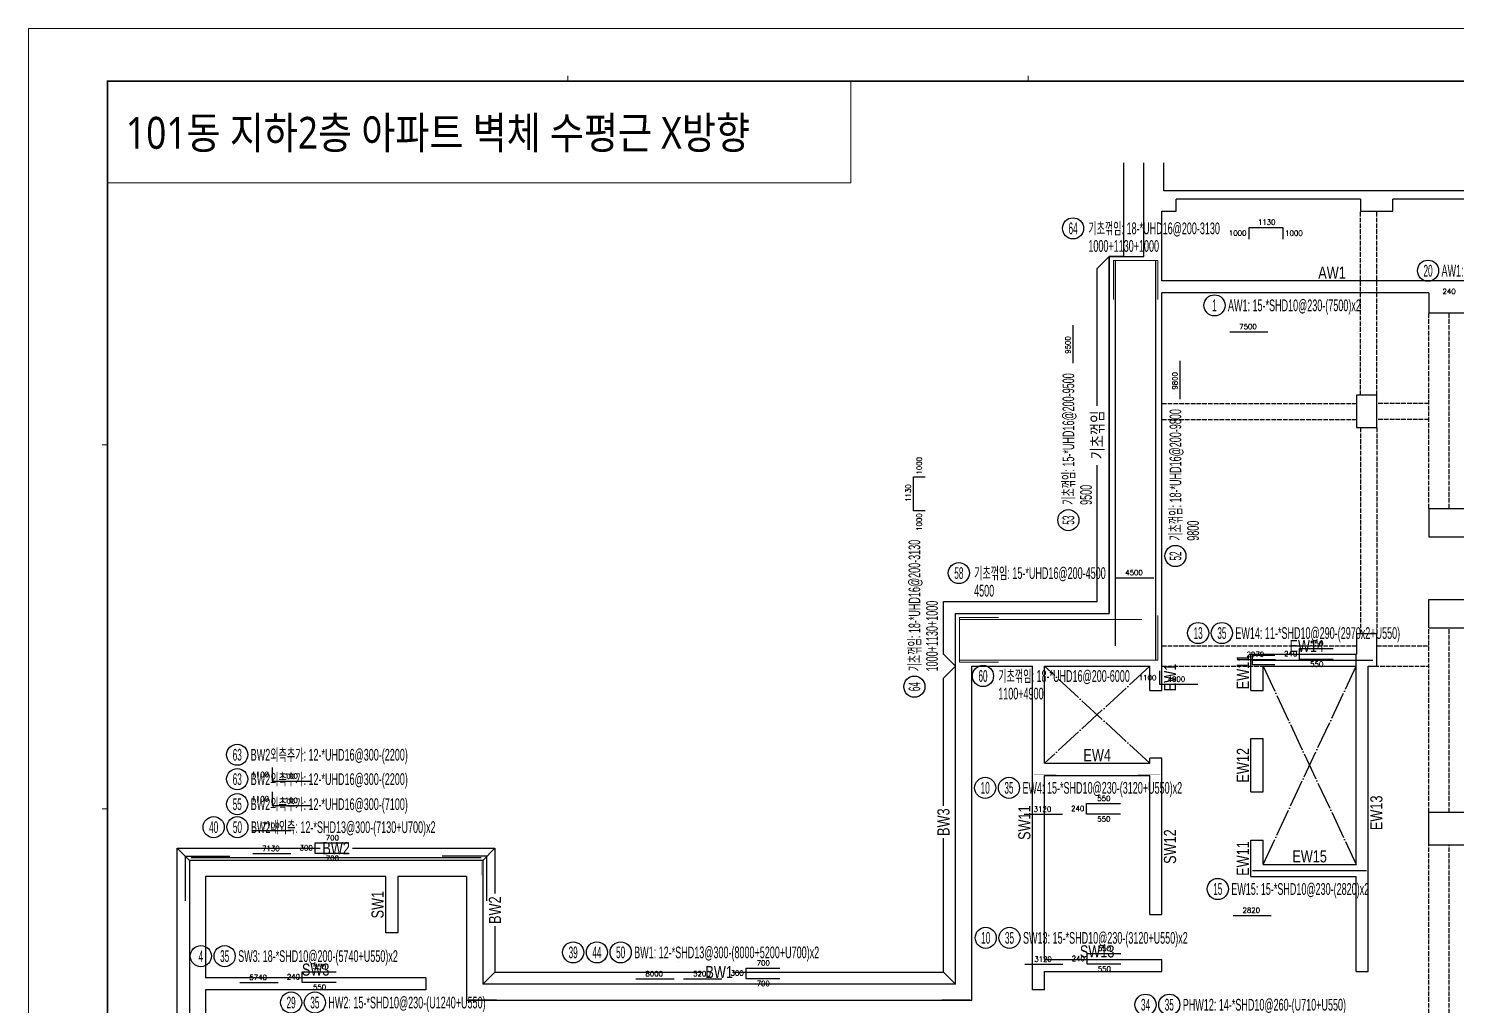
# Model space of a CAD drawing. Header units: millimetres. Extents: x 317501 to 2277231, y -321722 to 1186893.
# Drawn here: x 418421 to 453711, y -281007 to -256863 of the extents above; entities that cross this region are included whole.
import ezdxf
from ezdxf.enums import TextEntityAlignment as Align

# ---------------------------------------------------------------- set-up
doc = ezdxf.new("R2010")
doc.units = ezdxf.units.MM
doc.header["$LTSCALE"] = 57
for name, pattern in [('HID', [2.5, 2, -0.5]), ('XS-기초$0$DDOT', [14, 12, -1, 0, -1]), ('XS-지하주차장$0$HID', [2.3, 1.5, -0.8])]:
    doc.linetypes.add(name, pattern=pattern)
for name, color, linetype in [('DIM', 7, 'Continuous'), ('LEADER', 7, 'Continuous'), ('RP_TAG', 7, 'Continuous'), ('TEXT-배근', 3, 'Continuous'), ('XREBAR', 1, 'Continuous'), ('XS-기초$0$OPEN', 9, 'XS-기초$0$DDOT'), ('XS-기초$0$기초연단', 3, 'Continuous'), ('XS-지하주차장$0$AWG', 5, 'XS-지하주차장$0$HID'), ('XTAG', 7, 'Continuous')]:
    doc.layers.add(name, color=color, linetype=linetype)
doc.layers.add('XTITLE', color=22, linetype='Continuous', lineweight=0)
doc.layers.add('벽부호', color=3, linetype='Continuous', lineweight=0)
doc.styles.add('RPWK1', font='arial.ttf', dxfattribs={"bigfont": 'whgtxt.shx'})
doc.styles.add('RPWK2', font='romans.shx', dxfattribs={"bigfont": 'whgtxt.shx'})
doc.styles.add('돋움', font='malgun.ttf')
doc.styles.add('돋음', font='Dotum.ttf')

# ---------------------------------------------------------------- blocks, each defined once
blk = doc.blocks.new('dhs_sheet2e')
at = {"color": 7}
for p, q in [((20500.6, 57331.7), (20500.6, 57531.5)), ((38004.8, 57331.7), (38004.8, 57531.5)), ((2996.4, 43498.2), (2796.7, 43498.2)), ((2996.4, 29664.7), (2796.7, 29664.7))]:
    blk.add_line(p, q, dxfattribs=at)
blk.add_lwpolyline([(84000, 0), (84000, 59329.4), (0, 59329.4), (0, 0)], close=True, dxfattribs=at)
at = {"color": 30, "const_width": 64.9}
blk.add_lwpolyline([(81003.6, 57331.7), (2996.4, 57331.7), (2996.4, 1997.6), (81003.6, 1997.6)], close=True, dxfattribs=at)
blk = doc.blocks.new('ASGARAE')
at = {"color": 255, "xscale": 0.75, "yscale": 0.75, "zscale": 0.75}
blk.add_blockref('dhs_sheet2e', (0, -44497), dxfattribs=at)
blk = doc.blocks.new('XDFHSDHSTHS')
at = {"layer": 'DIM', "color": 5}
for p, q in [((-5260, 9575), (-5260, 11892)), ((-4760, 11195), (-4760, 11892)), ((4215, 11195), (-4760, 11195)), ((100, 10995), (-4460, 10995)), ((-4460, 10695), (-4460, 10995)), ((100, 10995), (100, 10695)), ((4215, 10995), (900, 10995)), ((900, 10695), (900, 10995)), ((-4810, 8975), (-4810, 10695)), ((-4810, 10695), (-4460, 10695)), ((100, 10695), (900, 10695)), ((-6110, 9575), (-5260, 9575)), ((-6110, 750), (-6110, 9575)), ((4215, 8975), (-4810, 8975)), ((1790, 8675), (-4810, 8675)), ((-4810, -150), (-4810, 8675)), ((1790, 8675), (1790, 8175)), ((3650, 8175), (1790, 8175)), ((500, 6145), (0, 6145)), ((0, 6145), (0, 5345)), ((500, 5345), (500, 6145)), ((0, 5345), (500, 5345)), ((1790, 3350), (1790, 2650)), ((1790, 3350), (3650, 3350)), ((1790, 2650), (2950, 2650)), ((1790, 400), (1790, 1100)), ((1790, 1100), (2950, 1100)), ((-9910, 750), (-6110, 750)), ((-9910, -8410), (-9910, 750)), ((1790, 400), (3650, 400)), ((500, 250), (0, 250)), ((0, 250), (0, -250)), ((500, -550), (500, 250)), ((-4810, -1155), (-4810, -150)), ((-2610, -250), (0, -250)), ((-2610, -1150), (-2610, -250)), ((-9510, -550), (-8010, -550)), ((-9510, -8810), (-9510, -550)), ((-8010, -8550), (-8010, -550)), ((-7710, -2950), (-7710, -550)), ((-7710, -550), (-5110, -550)), ((-5110, -1155), (-5110, -550)), ((-2310, -550), (-10, -550)), ((-2310, -1150), (-2310, -550)), ((-10, -5450), (-10, -550)), ((290, -8100), (290, -550)), ((290, -550), (500, -550)), ((-5110, -1155), (-4810, -1155)), ((-2610, -1150), (-2310, -1150)), ((-2610, -3660), (-2610, -2340)), ((-2610, -2340), (-2310, -2340)), ((-2310, -3660), (-2310, -2340)), ((-7710, -2950), (-5110, -2950)), ((-5110, -2950), (-5110, -2825)), ((-4810, -2825), (-5110, -2825)), ((-4810, -6690), (-4810, -2825)), ((-4810, -3250), (-4810, -2825)), ((-7710, -7800), (-7710, -3250)), ((-7710, -3250), (-5110, -3250)), ((-5110, -6690), (-5110, -3250)), ((-2610, -3660), (-2310, -3660)), ((3650, -4165), (1790, -4165)), ((1790, -4965), (1790, -4165)), ((-2610, -5750), (-2610, -4850)), ((-2610, -4850), (-2310, -4850)), ((-2310, -5450), (-2310, -4850)), ((1790, -4965), (7485, -4965)), ((-21595, -5350), (-28845, -5350)), ((-28845, -5350), (-28845, -18825)), ((-21595, -5350), (-21595, -8410)), ((-2310, -5450), (-10, -5450)), ((-23995, -5750), (-28445, -5750)), ((-28445, -5750), (-28445, -8250)), ((-23995, -7140), (-23995, -5750)), ((-21995, -5750), (-23695, -5750)), ((-23695, -5750), (-23695, -7140)), ((-21995, -5750), (-21995, -8810)), ((-2610, -5750), (-10, -5750)), ((-10, -8100), (-10, -5750)), ((-5110, -6690), (-4810, -6690)), ((-23695, -7140), (-23995, -7140)), ((-7710, -7800), (-4810, -7800)), ((-7710, -8550), (-7710, -8100)), ((-7710, -8100), (-4810, -8100)), ((-4810, -8100), (-4810, -7800)), ((-10, -8100), (290, -8100)), ((-23005, -8250), (-28445, -8250)), ((-23005, -8250), (-23005, -8550)), ((-9910, -8410), (-21595, -8410)), ((-23005, -8550), (-28445, -8550)), ((-28445, -8550), (-28445, -9900)), ((-9510, -8810), (-21995, -8810)), ((-7710, -8550), (-8010, -8550))]:
    blk.add_line(p, q, dxfattribs=at)
at = {"layer": 'XS-기초$0$OPEN'}
for p, q in [((-5110, -550), (-7710, -2950)), ((-5110, -2950), (-7710, -550)), ((-2310, -5450), (-10, -550)), ((-2310, -550), (-10, -5450))]:
    blk.add_line(p, q, dxfattribs=at)
at = {"layer": 'XS-기초$0$기초연단'}
for p, q in [((-5760, 11892), (-5760, 9575)), ((-5760, 9575), (-6110, 9575)), ((-6110, 9575), (-6110, 750))]:
    blk.add_line(p, q, dxfattribs=at)
blk = doc.blocks.new('zsdhdthbs')
at = {"layer": 'XS-지하주차장$0$AWG', "color": 8, "linetype": 'HID'}
for p, q in [((4380, 23323), (4380, 22850)), ((4930, 23323), (4930, 22850)), ((4130, 22800), (-1270, 22800)), ((4930, 22800), (7012, 22800)), ((-6185, 17800), (-6185, 22350)), ((-5785, 17800), (-5785, 22350)), ((4130, 22400), (-1270, 22400)), ((4380, 22350), (4380, 20630)), ((4930, 22400), (7012, 22400)), ((4930, 22350), (4930, 20630)), ((-1270, 20630), (0, 20630)), ((-2635, 20130), (0, 20130)), ((1200, 20230), (2445, 20230)), ((4380, 20330), (4380, 17500)), ((4930, 20330), (4930, 17525)), ((-4495, 15005), (-4495, 19830)), ((-3995, 15005), (-3995, 19830)), ((0, 19830), (0, 13930)), ((500, 19830), (500, 13930)), ((3145, 19830), (3145, 13930)), ((3645, 19830), (3645, 13930)), ((-11095, 17600), (-6285, 17600)), ((-4495, 17600), (-5785, 17600)), ((7012, 17570), (4930, 17525)), ((-11095, 17200), (-6285, 17200)), ((-6185, 17000), (-6185, 11905)), ((-4495, 17200), (-5785, 17200)), ((-5785, 17000), (-5785, 11905)), ((4380, 17000), (4380, 9650)), ((7012, 17020), (4930, 16975)), ((4930, 16975), (4930, 9675)), ((-2635, 13780), (0, 13780)), ((1200, 13780), (2445, 13780)), ((-2635, 13280), (0, 13280)), ((0, 13130), (0, 7490)), ((500, 13130), (500, 7490)), ((1200, 13280), (2445, 13280)), ((3145, 13130), (3145, 7490)), ((3645, 13130), (3645, 7490)), ((-4495, 7490), (-4495, 12055)), ((-3995, 7490), (-3995, 12055)), ((-11095, 11605), (-6285, 11605)), ((-5785, 11605), (-4495, 11605)), ((-11095, 11105), (-8595, 11105)), ((-5845, 11105), (-4495, 11105)), ((7012, 9675), (4930, 9675)), ((4380, 9150), (4380, 1650)), ((7012, 9125), (4930, 9125)), ((4930, 9125), (4930, 1650)), ((-2635, 7090), (0, 7090)), ((1200, 7190), (2445, 7190)), ((-4495, 1525), (-4495, 6690)), ((-3995, 1525), (-3995, 6690)), ((0, 150), (0, 6690)), ((500, 150), (500, 6690)), ((1200, 6690), (2445, 6690)), ((3145, 150), (3145, 6690)), ((3645, 150), (3645, 6690)), ((4930, 1600), (7012, 1600)), ((4930, 1200), (7012, 1200)), ((-2635, 0), (0, 0)), ((1200, 0), (2445, 0)), ((-2635, -500), (0, -500)), ((0, -650), (0, -6250)), ((500, -650), (500, -6250)), ((1200, -500), (2445, -500)), ((3145, -650), (3145, -6250)), ((3645, -650), (3645, -6250)), ((-4495, -6250), (-4495, -1425)), ((-3995, -6250), (-3995, -1425)), ((7012, -6350), (4930, -6350)), ((-2635, -6650), (0, -6650)), ((1200, -6650), (2445, -6650)), ((-3220, -8091), (-3220, -7050)), ((-2820, -8091), (-2820, -7050)), ((7012, -6850), (4930, -6850))]:
    blk.add_line(p, q, dxfattribs=at)
blk = doc.blocks.new('*U1385', base_point=(441749.9037, -272864.8714))
at = {"layer": 'RP_TAG', "color": 0, "linetype": 'Continuous', "ltscale": 100}
blk.add_circle((442009.9037, -272864.8714), 261, dxfattribs=at)
at = {"layer": 'RP_TAG', "color": 0, "linetype": 'Continuous', "ltscale": 100, "style": 'RPWK1', "width": 0.5}
blk.add_text('60', height=290, dxfattribs=at).set_placement((442009.9037, -272864.8714), align=Align.MIDDLE_CENTER)
at = {"layer": 'RP_TAG', "color": 0, "linetype": 'Continuous', "ltscale": 100, "style": 'RPWK1', "width": 0.55}
for s, p in [('기초꺾임: 18-*UHD16@200-6000', (442386.9037, -272864.8714)), ('1100+4900', (442386.9037, -273299.8714))]:
    blk.add_text(s, height=290, dxfattribs=at).set_placement(p, align=Align.MIDDLE_LEFT)
blk = doc.blocks.new('*U1386', base_point=(440315.1187, -273388.6131))
at = {"layer": 'RP_TAG', "color": 0, "linetype": 'Continuous', "ltscale": 100}
blk.add_circle((440315.11776, -273128.6131), 261, dxfattribs=at)
at = {"layer": 'RP_TAG', "color": 0, "linetype": 'Continuous', "ltscale": 100, "style": 'RPWK1', "oblique": 359.9999999948, "width": 0.55}
blk.add_text('기초꺾임: 18-*UHD16@200-3130', height=290, rotation=90.000210454, dxfattribs=at).set_placement((440315.116352, -272751.6131), align=Align.MIDDLE_LEFT)
at = {"layer": 'RP_TAG', "color": 0, "linetype": 'Continuous', "ltscale": 100, "style": 'RPWK1', "width": 0.55}
blk.add_text('1000+1130+1000', height=290, rotation=90.0002104601, dxfattribs=at).set_placement((440750.116352, -272751.61146), align=Align.MIDDLE_LEFT)
at = {"layer": 'RP_TAG', "color": 0, "linetype": 'Continuous', "ltscale": 100, "style": 'RPWK1', "oblique": 0.0000000017, "width": 0.5}
blk.add_text('64', height=290, rotation=90.0002104619, dxfattribs=at).set_placement((440315.11776, -273128.6131), align=Align.MIDDLE_CENTER)
blk = doc.blocks.new('*U1387', base_point=(443976.4897, -261801.2534))
at = {"layer": 'RP_TAG', "color": 0, "linetype": 'Continuous', "ltscale": 100}
blk.add_circle((444236.4897, -261801.2534), 261, dxfattribs=at)
at = {"layer": 'RP_TAG', "color": 0, "linetype": 'Continuous', "ltscale": 100, "style": 'RPWK1', "width": 0.5}
blk.add_text('64', height=290, dxfattribs=at).set_placement((444236.4897, -261801.2534), align=Align.MIDDLE_CENTER)
at = {"layer": 'RP_TAG', "color": 0, "linetype": 'Continuous', "ltscale": 100, "style": 'RPWK1', "width": 0.55}
for s, p in [('기초꺾임: 18-*UHD16@200-3130', (444613.4897, -261801.2534)), ('1000+1130+1000', (444613.4897, -262236.2534))]:
    blk.add_text(s, height=290, dxfattribs=at).set_placement(p, align=Align.MIDDLE_LEFT)
blk = doc.blocks.new('*U1388', base_point=(446766.2192, -270158.9454))
at = {"layer": 'RP_TAG', "color": 0, "linetype": 'Continuous', "ltscale": 100}
blk.add_circle((446766.21826, -269898.9454), 261, dxfattribs=at)
at = {"layer": 'RP_TAG', "color": 0, "linetype": 'Continuous', "ltscale": 100, "style": 'RPWK1', "width": 0.55}
for s, p in [('기초꺾임: 18-*UHD16@200-9800', (446766.216852, -269521.9454)), ('9800', (447201.216852, -269521.94376))]:
    blk.add_text(s, height=290, rotation=90.0002104601, dxfattribs=at).set_placement(p, align=Align.MIDDLE_LEFT)
at = {"layer": 'RP_TAG', "color": 0, "linetype": 'Continuous', "ltscale": 100, "style": 'RPWK1', "oblique": 0.0000000017, "width": 0.5}
blk.add_text('52', height=290, rotation=90.0002104619, dxfattribs=at).set_placement((446766.21826, -269898.9454), align=Align.MIDDLE_CENTER)
blk = doc.blocks.new('*U1389', base_point=(441153.4067, -270321.6162))
at = {"layer": 'RP_TAG', "color": 0, "linetype": 'Continuous', "ltscale": 100}
blk.add_circle((441413.4067, -270321.6162), 261, dxfattribs=at)
at = {"layer": 'RP_TAG', "color": 0, "linetype": 'Continuous', "ltscale": 100, "style": 'RPWK1', "width": 0.5}
blk.add_text('58', height=290, dxfattribs=at).set_placement((441413.4067, -270321.6162), align=Align.MIDDLE_CENTER)
at = {"layer": 'RP_TAG', "color": 0, "linetype": 'Continuous', "ltscale": 100, "style": 'RPWK1', "width": 0.55}
for s, p in [('기초꺾임: 15-*UHD16@200-4500', (441790.4067, -270321.6162)), ('4500', (441790.4067, -270756.6162))]:
    blk.add_text(s, height=290, dxfattribs=at).set_placement(p, align=Align.MIDDLE_LEFT)
blk = doc.blocks.new('*U1390', base_point=(444120.4514, -269273.0273))
at = {"layer": 'RP_TAG', "color": 0, "linetype": 'Continuous', "ltscale": 100}
blk.add_circle((444120.45046, -269013.0273), 261, dxfattribs=at)
at = {"layer": 'RP_TAG', "color": 0, "linetype": 'Continuous', "ltscale": 100, "style": 'RPWK1', "width": 0.55}
for s, p in [('기초꺾임: 15-*UHD16@200-9500', (444120.449052, -268636.0273)), ('9500', (444555.449052, -268636.02566))]:
    blk.add_text(s, height=290, rotation=90.0002104601, dxfattribs=at).set_placement(p, align=Align.MIDDLE_LEFT)
at = {"layer": 'RP_TAG', "color": 0, "linetype": 'Continuous', "ltscale": 100, "style": 'RPWK1', "oblique": 0.0000000017, "width": 0.5}
blk.add_text('53', height=290, rotation=90.0002104619, dxfattribs=at).set_placement((444120.45046, -269013.0273), align=Align.MIDDLE_CENTER)
blk = doc.blocks.new('*U1396', base_point=(423844.2212, -276601.3661))
at = {"layer": 'RP_TAG', "color": 0, "linetype": 'Continuous', "ltscale": 100}
for centre in [(422995.9712, -276601.3661), (423583.2212, -276601.3661)]:
    blk.add_circle(centre, 261, dxfattribs=at)
at = {"layer": 'RP_TAG', "color": 0, "linetype": 'Continuous', "ltscale": 100, "style": 'RPWK1', "width": 0.5}
for s, p in [('40', (422995.9712, -276601.3661)), ('50', (423583.2212, -276601.3661))]:
    blk.add_text(s, height=290, dxfattribs=at).set_placement(p, align=Align.MIDDLE_CENTER)
at = {"layer": 'RP_TAG', "color": 0, "linetype": 'Continuous', "ltscale": 100, "style": 'RPWK1', "width": 0.55}
blk.add_text('BW2내외측: 12-*SHD13@300-(7130+U700)x2', height=290, dxfattribs=at).set_placement((423916.7212, -276601.3661), align=Align.MIDDLE_LEFT)
blk = doc.blocks.new('*U1397', base_point=(433315.8143, -279696.373))
at = {"layer": 'RP_TAG', "color": 0, "linetype": 'Continuous', "ltscale": 100}
for centre in [(431880.3143, -279696.373), (432467.5643, -279696.373), (433054.8143, -279696.373)]:
    blk.add_circle(centre, 261, dxfattribs=at)
at = {"layer": 'RP_TAG', "color": 0, "linetype": 'Continuous', "ltscale": 100, "style": 'RPWK1', "width": 0.5}
for s, p in [('39', (431880.3143, -279696.373)), ('44', (432467.5643, -279696.373)), ('50', (433054.8143, -279696.373))]:
    blk.add_text(s, height=290, dxfattribs=at).set_placement(p, align=Align.MIDDLE_CENTER)
at = {"layer": 'RP_TAG', "color": 0, "linetype": 'Continuous', "ltscale": 100, "style": 'RPWK1', "width": 0.55}
blk.add_text('BW1: 12-*SHD13@300-(8000+5200+U700)x2', height=290, dxfattribs=at).set_placement((433388.3143, -279696.373), align=Align.MIDDLE_LEFT)
blk = doc.blocks.new('*U1402', base_point=(423839.2197, -275413.8294))
at = {"layer": 'RP_TAG', "color": 0, "linetype": 'Continuous', "ltscale": 100}
blk.add_circle((423578.2197, -275413.8294), 261, dxfattribs=at)
at = {"layer": 'RP_TAG', "color": 0, "linetype": 'Continuous', "ltscale": 100, "style": 'RPWK1', "width": 0.5}
blk.add_text('63', height=290, dxfattribs=at).set_placement((423578.2197, -275413.8294), align=Align.MIDDLE_CENTER)
at = {"layer": 'RP_TAG', "color": 0, "linetype": 'Continuous', "ltscale": 100, "style": 'RPWK1', "width": 0.55}
blk.add_text('BW2외측추가: 12-*UHD16@300-(2200)', height=290, dxfattribs=at).set_placement((423911.7197, -275413.8294), align=Align.MIDDLE_LEFT)
blk = doc.blocks.new('*U1403', base_point=(423839.2197, -274811.7604))
at = {"layer": 'RP_TAG', "color": 0, "linetype": 'Continuous', "ltscale": 100}
blk.add_circle((423578.2197, -274811.7604), 261, dxfattribs=at)
at = {"layer": 'RP_TAG', "color": 0, "linetype": 'Continuous', "ltscale": 100, "style": 'RPWK1', "width": 0.5}
blk.add_text('63', height=290, dxfattribs=at).set_placement((423578.2197, -274811.7604), align=Align.MIDDLE_CENTER)
at = {"layer": 'RP_TAG', "color": 0, "linetype": 'Continuous', "ltscale": 100, "style": 'RPWK1', "width": 0.55}
blk.add_text('BW2외측추가: 12-*UHD16@300-(2200)', height=290, dxfattribs=at).set_placement((423911.7197, -274811.7604), align=Align.MIDDLE_LEFT)
blk = doc.blocks.new('*U1405', base_point=(423839.2198, -276032.6229))
at = {"layer": 'RP_TAG', "color": 0, "linetype": 'Continuous', "ltscale": 100}
blk.add_circle((423578.2198, -276032.6229), 261, dxfattribs=at)
at = {"layer": 'RP_TAG', "color": 0, "linetype": 'Continuous', "ltscale": 100, "style": 'RPWK1', "width": 0.5}
blk.add_text('55', height=290, dxfattribs=at).set_placement((423578.2198, -276032.6229), align=Align.MIDDLE_CENTER)
at = {"layer": 'RP_TAG', "color": 0, "linetype": 'Continuous', "ltscale": 100, "style": 'RPWK1', "width": 0.55}
blk.add_text('BW2외측추가: 12-*UHD16@300-(7100)', height=290, dxfattribs=at).set_placement((423911.7198, -276032.6229), align=Align.MIDDLE_LEFT)
blk = doc.blocks.new('*U1425', base_point=(425758.2634, -280935.5407))
at = {"layer": 'RP_TAG', "color": 0, "linetype": 'Continuous', "ltscale": 100}
for centre in [(424910.0134, -280935.5407), (425497.2634, -280935.5407)]:
    blk.add_circle(centre, 261, dxfattribs=at)
at = {"layer": 'RP_TAG', "color": 0, "linetype": 'Continuous', "ltscale": 100, "style": 'RPWK1', "width": 0.5}
for s, p in [('29', (424910.0134, -280935.5407)), ('35', (425497.2634, -280935.5407))]:
    blk.add_text(s, height=290, dxfattribs=at).set_placement(p, align=Align.MIDDLE_CENTER)
at = {"layer": 'RP_TAG', "color": 0, "linetype": 'Continuous', "ltscale": 100, "style": 'RPWK1', "width": 0.55}
blk.add_text('HW2: 15-*SHD10@230-(U1240+U550)', height=290, dxfattribs=at).set_placement((425830.7634, -280935.5407), align=Align.MIDDLE_LEFT)
blk = doc.blocks.new('*U1428', base_point=(423528.1554, -279788.4415))
at = {"layer": 'RP_TAG', "color": 0, "linetype": 'Continuous', "ltscale": 100}
for centre in [(422679.9054, -279788.4415), (423267.1554, -279788.4415)]:
    blk.add_circle(centre, 261, dxfattribs=at)
at = {"layer": 'RP_TAG', "color": 0, "linetype": 'Continuous', "ltscale": 100, "style": 'RPWK1', "width": 0.5}
for s, p in [('4', (422679.9054, -279788.4415)), ('35', (423267.1554, -279788.4415))]:
    blk.add_text(s, height=290, dxfattribs=at).set_placement(p, align=Align.MIDDLE_CENTER)
at = {"layer": 'RP_TAG', "color": 0, "linetype": 'Continuous', "ltscale": 100, "style": 'RPWK1', "width": 0.55}
blk.add_text('SW3: 18-*SHD10@200-(5740+U550)x2', height=290, dxfattribs=at).set_placement((423600.6554, -279788.4415), align=Align.MIDDLE_LEFT)
blk = doc.blocks.new('*U1435', base_point=(446875.0829, -280989.3117))
at = {"layer": 'RP_TAG', "color": 0, "linetype": 'Continuous', "ltscale": 100}
for centre in [(446026.8329, -280989.3117), (446614.0829, -280989.3117)]:
    blk.add_circle(centre, 261, dxfattribs=at)
at = {"layer": 'RP_TAG', "color": 0, "linetype": 'Continuous', "ltscale": 100, "style": 'RPWK1', "width": 0.5}
for s, p in [('34', (446026.8329, -280989.3117)), ('35', (446614.0829, -280989.3117))]:
    blk.add_text(s, height=290, dxfattribs=at).set_placement(p, align=Align.MIDDLE_CENTER)
at = {"layer": 'RP_TAG', "color": 0, "linetype": 'Continuous', "ltscale": 100, "style": 'RPWK1', "width": 0.55}
blk.add_text('PHW12: 14-*SHD10@260-(U710+U550)', height=290, dxfattribs=at).set_placement((446947.5829, -280989.3117), align=Align.MIDDLE_LEFT)
blk = doc.blocks.new('*U1436', base_point=(442926.5446, -279337.0389))
at = {"layer": 'RP_TAG', "color": 0, "linetype": 'Continuous', "ltscale": 100}
for centre in [(442078.2946, -279337.0389), (442665.5446, -279337.0389)]:
    blk.add_circle(centre, 261, dxfattribs=at)
at = {"layer": 'RP_TAG', "color": 0, "linetype": 'Continuous', "ltscale": 100, "style": 'RPWK1', "width": 0.5}
for s, p in [('10', (442078.2946, -279337.0389)), ('35', (442665.5446, -279337.0389))]:
    blk.add_text(s, height=290, dxfattribs=at).set_placement(p, align=Align.MIDDLE_CENTER)
at = {"layer": 'RP_TAG', "color": 0, "linetype": 'Continuous', "ltscale": 100, "style": 'RPWK1', "width": 0.55}
blk.add_text('SW13: 15-*SHD10@230-(3120+U550)x2', height=290, dxfattribs=at).set_placement((442999.0446, -279337.0389), align=Align.MIDDLE_LEFT)
blk = doc.blocks.new('*U1437', base_point=(442912.2615, -275629.2084))
at = {"layer": 'RP_TAG', "color": 0, "linetype": 'Continuous', "ltscale": 100}
for centre in [(442064.0115, -275629.2084), (442651.2615, -275629.2084)]:
    blk.add_circle(centre, 261, dxfattribs=at)
at = {"layer": 'RP_TAG', "color": 0, "linetype": 'Continuous', "ltscale": 100, "style": 'RPWK1', "width": 0.5}
for s, p in [('10', (442064.0115, -275629.2084)), ('35', (442651.2615, -275629.2084))]:
    blk.add_text(s, height=290, dxfattribs=at).set_placement(p, align=Align.MIDDLE_CENTER)
at = {"layer": 'RP_TAG', "color": 0, "linetype": 'Continuous', "ltscale": 100, "style": 'RPWK1', "width": 0.55}
blk.add_text('EW4: 15-*SHD10@230-(3120+U550)x2', height=290, dxfattribs=at).set_placement((442984.7615, -275629.2084), align=Align.MIDDLE_LEFT)
blk = doc.blocks.new('*U1442', base_point=(448175.0504, -271803.4821))
at = {"layer": 'RP_TAG', "color": 0, "linetype": 'Continuous', "ltscale": 100}
for centre in [(447326.8004, -271803.4821), (447914.0504, -271803.4821)]:
    blk.add_circle(centre, 261, dxfattribs=at)
at = {"layer": 'RP_TAG', "color": 0, "linetype": 'Continuous', "ltscale": 100, "style": 'RPWK1', "width": 0.5}
for s, p in [('13', (447326.8004, -271803.4821)), ('35', (447914.0504, -271803.4821))]:
    blk.add_text(s, height=290, dxfattribs=at).set_placement(p, align=Align.MIDDLE_CENTER)
at = {"layer": 'RP_TAG', "color": 0, "linetype": 'Continuous', "ltscale": 100, "style": 'RPWK1', "width": 0.55}
blk.add_text('EW14: 11-*SHD10@290-(2970x2+U550)', height=290, dxfattribs=at).set_placement((448247.5504, -271803.4821), align=Align.MIDDLE_LEFT)
blk = doc.blocks.new('*U1466', base_point=(447992.1928, -263704.2084))
at = {"layer": 'RP_TAG', "color": 0, "linetype": 'Continuous', "ltscale": 100}
blk.add_circle((447731.1928, -263704.2084), 261, dxfattribs=at)
at = {"layer": 'RP_TAG', "color": 0, "linetype": 'Continuous', "ltscale": 100, "style": 'RPWK1', "width": 0.5}
blk.add_text('1', height=290, dxfattribs=at).set_placement((447731.1928, -263704.2084), align=Align.MIDDLE_CENTER)
at = {"layer": 'RP_TAG', "color": 0, "linetype": 'Continuous', "ltscale": 100, "style": 'RPWK1', "width": 0.55}
blk.add_text('AW1: 15-*SHD10@230-(7500)x2', height=290, dxfattribs=at).set_placement((448064.6928, -263704.2084), align=Align.MIDDLE_LEFT)
blk = doc.blocks.new('*U1471', base_point=(448074.0122, -278129.2084))
at = {"layer": 'RP_TAG', "color": 0, "linetype": 'Continuous', "ltscale": 100}
blk.add_circle((447813.0122, -278129.2084), 261, dxfattribs=at)
at = {"layer": 'RP_TAG', "color": 0, "linetype": 'Continuous', "ltscale": 100, "style": 'RPWK1', "width": 0.5}
blk.add_text('15', height=290, dxfattribs=at).set_placement((447813.0122, -278129.2084), align=Align.MIDDLE_CENTER)
at = {"layer": 'RP_TAG', "color": 0, "linetype": 'Continuous', "ltscale": 100, "style": 'RPWK1', "width": 0.55}
blk.add_text('EW15: 15-*SHD10@230-(2820)x2', height=290, dxfattribs=at).set_placement((448146.5122, -278129.2084), align=Align.MIDDLE_LEFT)
blk = doc.blocks.new('*U1476', base_point=(453271.2229, -262847.7869))
at = {"layer": 'RP_TAG', "color": 0, "linetype": 'Continuous', "ltscale": 100}
blk.add_circle((453010.2229, -262847.7869), 261, dxfattribs=at)
at = {"layer": 'RP_TAG', "color": 0, "linetype": 'Continuous', "ltscale": 100, "style": 'RPWK1', "width": 0.5}
blk.add_text('20', height=290, dxfattribs=at).set_placement((453010.2229, -262847.7869), align=Align.MIDDLE_CENTER)
at = {"layer": 'RP_TAG', "color": 0, "linetype": 'Continuous', "ltscale": 100, "style": 'RPWK1', "width": 0.55}
blk.add_text('AW1: 13-*SHD10@230-(U1770)', height=290, dxfattribs=at).set_placement((453343.7229, -262847.7869), align=Align.MIDDLE_LEFT)

msp = doc.modelspace()

# ---------------------------------------------------------------- linework, layer by layer
at = {"layer": 'LEADER'}
for p, q in [((444832.4, -271021.7), (444832.4, -267654)), ((441032.4, -272321.7), (441032.4, -271021.7)), ((441032.4, -271021.7), (444832.4, -271021.7)), ((441332.4, -272621.7), (441032.4, -272321.7)), ((422097.4, -277121.7), (422397.4, -277421.7)), ((429947.4, -277121.7), (429647.4, -277421.7)), ((429947.4, -280181.7), (429647.4, -280481.7)), ((441032.4, -280181.7), (441332.4, -280481.7))]:
    msp.add_line(p, q, dxfattribs=at)
for points in [[(444832.4, -266185.2), (444832.4, -262796.7), (445132.4, -262496.7)], [(441032.4, -276074.3), (441032.4, -272921.7), (441332.4, -272621.7)], [(435846.6, -280181.7), (441032.4, -280181.7), (441032.4, -276871.3)], [(422097.4, -283679.8), (422097.4, -277121.7), (425628.9, -277121.7)], [(426426.8, -277121.7), (429947.4, -277121.7), (429947.4, -278237.8)], [(429947.4, -279044.2), (429947.4, -280181.7), (435096, -280181.7)]]:
    msp.add_lwpolyline(points, dxfattribs=at)
at = {"layer": 'RP_TAG', "color": 250, "linetype": 'Continuous', "ltscale": 100}
for p, q in [((448676.2, -261801.3), (448676.2, -261801.3)), ((453271.2, -263065.3), (453271.2, -263065.3)), ((447992.2, -263921.7), (447992.2, -263921.7)), ((444120.4, -264999.6), (444120.4, -264999.6)), ((446766.2, -265885.5), (446766.2, -265885.5)), ((440315.1, -268688.9), (440315.1, -268688.9)), ((445426.8, -270321.6), (445426.9, -270321.6)), ((448175.1, -272021), (448175.1, -272021)), ((449354.5, -272021), (449354.6, -272021)), ((446449.6, -272864.9), (446449.7, -272864.9)), ((423839.2, -275029.3), (423839.2, -275029.3)), ((423839.2, -275631.3), (423839.2, -275631.3)), ((442912.3, -275846.7), (442912.3, -275846.7)), ((444091.8, -275846.7), (444091.8, -275846.7)), ((423839.2, -276250.1), (423839.2, -276250.1)), ((423844.2, -276818.9), (423844.2, -276818.9)), ((425023.7, -276818.9), (425023.7, -276818.9)), ((448074, -278346.7), (448074, -278346.7)), ((442926.5, -279554.5), (442926.6, -279554.5)), ((444106, -279554.5), (444106, -279554.5)), ((423528.2, -280005.9), (423528.2, -280005.9)), ((424707.6, -280005.9), (424707.7, -280005.9)), ((433315.8, -279913.9), (433315.8, -279913.9)), ((434495.3, -279913.9), (434495.3, -279913.9)), ((435674.8, -279913.9), (435674.8, -279913.9))]:
    msp.add_line(p, q, dxfattribs=at)
at = {"layer": 'RP_TAG', "color": 1, "linetype": 'Continuous', "ltscale": 100}
for points in [[(448584.7, -262067.1), (448584.7, -261776.6), (449420.2, -261776.6), (449420.2, -262067.1)], [(444234.8, -265135.9), (444234.8, -264190.8)], [(448108.2, -264356.7), (449052.8, -264356.7)], [(446880.6, -266021.8), (446880.6, -265076.7)], [(440581, -268780.4), (440290.5, -268780.4), (440290.5, -267944.9), (440581, -267944.9)], [(445290.5, -270436), (446235.7, -270436)], [(450668.6, -272456), (449833.5, -272456), (449833.5, -272189.2), (450668.6, -272189.2)], [(446376.2, -272736), (446376.2, -273070.7), (447321.1, -273070.7)], [(448291.1, -272456), (449235.6, -272456)], [(424444.3, -275129.7), (424444.3, -275464.3), (425388.7, -275464.3)], [(424444.3, -275731.8), (424444.3, -276066.3), (425388.7, -276066.3)], [(443028.3, -276281.7), (443972.9, -276281.7)], [(445405.8, -276281.7), (444570.7, -276281.7), (444570.7, -276014.9), (445405.8, -276014.9)], [(423955.2, -276685.1), (424899.8, -276685.1)], [(426337.7, -277253.9), (425502.7, -277253.9), (425502.7, -276987.1), (426337.7, -276987.1)], [(423960.2, -277253.9), (424904.8, -277253.9)], [(448190, -278781.7), (449134.6, -278781.7)], [(445420.1, -279989.5), (444585, -279989.5), (444585, -279722.8), (445420.1, -279722.8)], [(426021.7, -280440.9), (425186.6, -280440.9), (425186.6, -280174.2), (426021.7, -280174.2)], [(436988.8, -280348.9), (436153.8, -280348.9), (436153.8, -280082.1), (436988.8, -280082.1)], [(443042.5, -279989.5), (443987.1, -279989.5)], [(423644.2, -280440.9), (424588.7, -280440.9)], [(433431.8, -280348.9), (434376.4, -280348.9)], [(434611.3, -280348.9), (435555.9, -280348.9)]]:
    msp.add_lwpolyline(points, dxfattribs=at)
at = {"layer": 'TEXT-배근'}
for points in [[(445282.4, -272121.7), (445282.4, -262596.7)], [(446282.4, -272471.7), (446282.4, -262596.7)], [(451232.4, -272621.7), (451232.4, -272321.7)], [(422297.4, -278421.7), (422297.4, -277321.7), (423397.4, -277321.7)], [(422437.4, -277351.9), (429607.4, -277351.9)], [(429747.4, -278421.7), (429747.4, -277321.7), (428647.4, -277321.7)]]:
    msp.add_lwpolyline(points, dxfattribs=at)
at = {"layer": 'XREBAR', "color": 30, "linetype": 'Continuous', "ltscale": 1.92963e-183}
for p, q in [((448672.4, -272591.7), (448672.4, -272351.7)), ((448672.4, -272351.7), (449222.4, -272351.7)), ((448672.4, -272471.7), (451642.4, -272471.7)), ((449222.4, -272591.7), (448672.4, -272591.7)), ((448672.4, -277671.7), (451492.4, -277671.7))]:
    msp.add_line(p, q, dxfattribs=at)
at = {"layer": 'XREBAR', "color": 30, "linetype": 'Continuous', "ltscale": 1.92963e-183, "const_width": 1}
for points in [[(443822.4, -275291.7), (443272.4, -275291.7), (443272.4, -275051.7), (443822.4, -275051.7)], [(443272.4, -275171.7), (443272.4, -275171.7), (446392.4, -275171.7), (446392.4, -275171.7)], [(445842.4, -275291.7), (446392.4, -275291.7), (446392.4, -275051.7), (445842.4, -275051.7)], [(443822.4, -280141.7), (443272.4, -280141.7), (443272.4, -279901.7), (443822.4, -279901.7)], [(443272.4, -280021.7), (443272.4, -280021.7), (446392.4, -280021.7), (446392.4, -280021.7)], [(445842.4, -280141.7), (446392.4, -280141.7), (446392.4, -279901.7), (445842.4, -279901.7)]]:
    msp.add_lwpolyline(points, dxfattribs=at)
at = {"layer": 'XREBAR', "color": 11, "linetype": 'Continuous', "ltscale": 2.36323e-310, "const_width": 1}
for points in [[(423137.4, -277791.7), (422437.4, -277791.7), (422437.4, -277451.7), (423137.4, -277451.7)], [(422437.4, -277621.7), (422437.4, -277621.7), (429607.4, -277621.7), (429607.4, -277621.7)], [(428907.4, -277791.7), (429607.4, -277791.7), (429607.4, -277451.7), (428907.4, -277451.7)], [(429987.4, -280851.7), (429287.4, -280851.7), (429287.4, -280511.7), (429987.4, -280511.7)], [(440992.4, -280851.7), (441692.4, -280851.7), (441692.4, -280511.7), (440992.4, -280511.7)], [(429287.4, -280681.7), (429287.4, -280681.7), (437287.4, -280681.7), (437287.4, -280681.7)], [(436592.4, -280719.2), (436592.4, -280719.2), (437287.4, -280719.2), (437306.2, -280714.2), (437319.9, -280700.5), (437324.9, -280681.7), (441692.4, -280681.7), (441692.4, -280681.7)]]:
    msp.add_lwpolyline(points, dxfattribs=at)
at = {"layer": 'XREBAR', "color": 30, "linetype": 'Continuous', "ltscale": 3.08172e-15, "const_width": 1}
for points in [[(422987.4, -280591.7), (422437.4, -280591.7), (422437.4, -280351.7), (422987.4, -280351.7)], [(422437.4, -280471.7), (422437.4, -280471.7), (428197.4, -280471.7), (428197.4, -280471.7)], [(427647.4, -280591.7), (428197.4, -280591.7), (428197.4, -280351.7), (427647.4, -280351.7)]]:
    msp.add_lwpolyline(points, dxfattribs=at)
at = {"layer": 'XTITLE', "color": 3, "ltscale": 2}
msp.add_lwpolyline([(420368.6, -258161.7), (438742.1, -258161.7), (438742.1, -260673), (420368.6, -260673)], close=True, dxfattribs=at)
at = {"layer": 'XTITLE', "color": 2}
for points in [[(446332.4, -263556.7), (446332.4, -262596.7), (445232.4, -262596.7), (445232.4, -263556.7)], [(441432.4, -272471.7), (446332.4, -272471.7), (446332.4, -271371.7)], [(442392.4, -271421.7), (441432.4, -271421.7), (441432.4, -272521.7), (442392.4, -272521.7)], [(441432.4, -271471.7), (445932.4, -271471.7)]]:
    msp.add_lwpolyline(points, dxfattribs=at)

# ---------------------------------------------------------------- block references
at = {"layer": 'RP_TAG', "color": 171, "linetype": 'Continuous', "ltscale": 1.86612e-317}
for name, p in [('*U1387', (443976.5, -261801.3)), ('*U1390', (444120.5, -269273)), ('*U1388', (446766.2, -270158.9)), ('*U1386', (440315.1, -273388.6)), ('*U1389', (441153.4, -270321.6)), ('*U1385', (441749.9, -272864.9)), ('*U1403', (423839.2, -274811.8)), ('*U1402', (423839.2, -275413.8)), ('*U1405', (423839.2, -276032.6))]:
    msp.add_blockref(name, p, dxfattribs=at)
at = {"layer": 'RP_TAG', "color": 30, "linetype": 'Continuous', "ltscale": 1.86612e-317}
for name, p in [('*U1476', (453271.2, -262847.8)), ('*U1466', (447992.2, -263704.2)), ('*U1442', (448175.1, -271803.5)), ('*U1437', (442912.3, -275629.2)), ('*U1471', (448074, -278129.2)), ('*U1436', (442926.5, -279337)), ('*U1428', (423528.2, -279788.4)), ('*U1425', (425758.3, -280935.5)), ('*U1435', (446875.1, -280989.3))]:
    msp.add_blockref(name, p, dxfattribs=at)
at = {"layer": 'RP_TAG', "color": 11, "linetype": 'Continuous', "ltscale": 1.86612e-317}
for name, p in [('*U1396', (423844.2, -276601.4)), ('*U1397', (433315.8, -279696.4))]:
    msp.add_blockref(name, p, dxfattribs=at)
at = {"layer": 'XS-지하주차장$0$AWG'}
msp.add_blockref('zsdhdthbs', (457527.4, -283726.7), dxfattribs=at)
at = {"layer": 'XTAG', "color": 4}
msp.add_blockref('XDFHSDHSTHS', (451242.4, -272071.7), dxfattribs=at)
at = {"layer": '벽부호', "color": 4, "xscale": 0.8666666632494344, "yscale": 0.8666666632494344, "zscale": 0.8666666632494344}
msp.add_blockref('ASGARAE', (418420.9, -256863.3), dxfattribs=at)

# ---------------------------------------------------------------- texts
at = {"layer": 'RP_TAG', "color": 2, "linetype": 'Continuous', "ltscale": 100, "style": 'RPWK2'}
for s, p in [('1000', (448520.9, -261918)), ('240', (453692.7, -263358.4)), ('240', (449776, -272314.1)), ('240', (444513.2, -276139.8)), ('300', (425445.2, -277112)), ('240', (444527.5, -279847.7)), ('300', (436096.3, -280207)), ('240', (425129.1, -280299.1))]:
    msp.add_text(s, height=126.31, dxfattribs=at).set_placement(p, align=Align.MIDDLE_RIGHT)
for s, p in [('1130', (449021.9, -261748.7)), ('7500', (448559.8, -264331.3)), ('4500', (445742.4, -270410.6)), ('550', (450259.9, -272164.9)), ('2970', (448742.6, -272430.6)), ('4900', (446791.1, -273044.2)), ('1100', (424859, -275437.8)), ('1100', (424859, -276039.9)), ('550', (444997.1, -275990.6)), ('3120', (443479.8, -276256.3)), ('7100', (424406.8, -276659.7)), ('700', (425929.1, -276962.8)), ('7130', (424411.8, -277228.5)), ('2820', (448641.6, -278756.3)), ('3120', (443494.1, -279964.2)), ('550', (445011.4, -279698.5)), ('550', (425613, -280149.9)), ('8000', (433883.4, -280323.5)), ('5200', (435062.9, -280323.5)), ('700', (436580.2, -280057.8)), ('5740', (424095.7, -280415.6))]:
    msp.add_text(s, height=126.31, dxfattribs=at).set_placement(p, align=Align.BOTTOM_CENTER)
msp.add_text('1000', height=126.31, dxfattribs=at).set_placement((449478.3, -261920.2), align=Align.MIDDLE_LEFT)
for s, p in [('9500', (444209.4, -264684.1)), ('9800', (446855.2, -265570)), ('1130', (440262.5, -268343.2))]:
    msp.add_text(s, height=126.31, rotation=90.00021, dxfattribs=at).set_placement(p, align=Align.BOTTOM_CENTER)
msp.add_text('1000', height=126.31, rotation=90.00021, dxfattribs=at).set_placement((440434.1, -267886.8), align=Align.MIDDLE_LEFT)
msp.add_text('1000', height=126.31, rotation=90.00021, dxfattribs=at).set_placement((440431.9, -268844.2), align=Align.MIDDLE_RIGHT)
for s, p in [('550', (450259.4, -272508.9)), ('550', (444996.6, -276334.7)), ('700', (425928.5, -277306.8)), ('550', (445010.9, -280042.5)), ('550', (425612.5, -280493.9)), ('700', (436579.6, -280401.8))]:
    msp.add_text(s, height=126.31, dxfattribs=at).set_placement(p, align=Align.TOP_CENTER)
for p in [(446294.3, -273006.8), (424362.5, -275400.4), (424362.5, -276002.4)]:
    msp.add_text('1100', height=126.31, dxfattribs=at).set_placement(p, align=Align.BOTTOM_RIGHT)
at = {"layer": 'XTITLE', "color": 2, "style": '돋움', "width": 0.85}
msp.add_text('101동 지하2층 아파트 벽체 수평근 X방향', height=788.811, dxfattribs=at).set_placement((420827, -259440.4), align=Align.MIDDLE_LEFT)
at = {"layer": '벽부호', "style": '돋음', "width": 0.8}
for s, p in [('AW1', (450636.7, -262896.7)), ('EW14', (450012.4, -272121.7)), ('EW4', (444832.4, -274821.7)), ('BW2', (426022.4, -277121.7)), ('EW15', (450082.4, -277321.7)), ('SW13', (444832.4, -279671.7)), ('SW3', (425517.4, -280121.7)), ('BW1', (435489.9, -280181.7))]:
    msp.add_text(s, height=300, dxfattribs=at).set_placement(p, align=Align.MIDDLE_CENTER)
for s, p in [('기초꺾임', (444832.4, -266909.2)), ('EW11', (448432.4, -272766.7)), ('EW1', (446632.4, -272901.5)), ('EW12', (448432.4, -275071.7)), ('EW13', (451732.4, -276246.7)), ('BW3', (441032.4, -276476.7)), ('SW11', (443032.4, -276489.6)), ('SW12', (446632.4, -277081.9)), ('EW11', (448432.4, -277376.7)), ('SW1', (427047.4, -278516.7))]:
    msp.add_text(s, height=300, rotation=90, dxfattribs=at).set_placement(p, align=Align.MIDDLE_CENTER)
at = {"layer": '벽부호', "color": 1, "style": '돋음', "width": 0.8}
msp.add_text('BW2', height=300, rotation=90, dxfattribs=at).set_placement((429947.4, -278651.7), align=Align.MIDDLE_CENTER)

doc.saveas('drawing.dxf')
